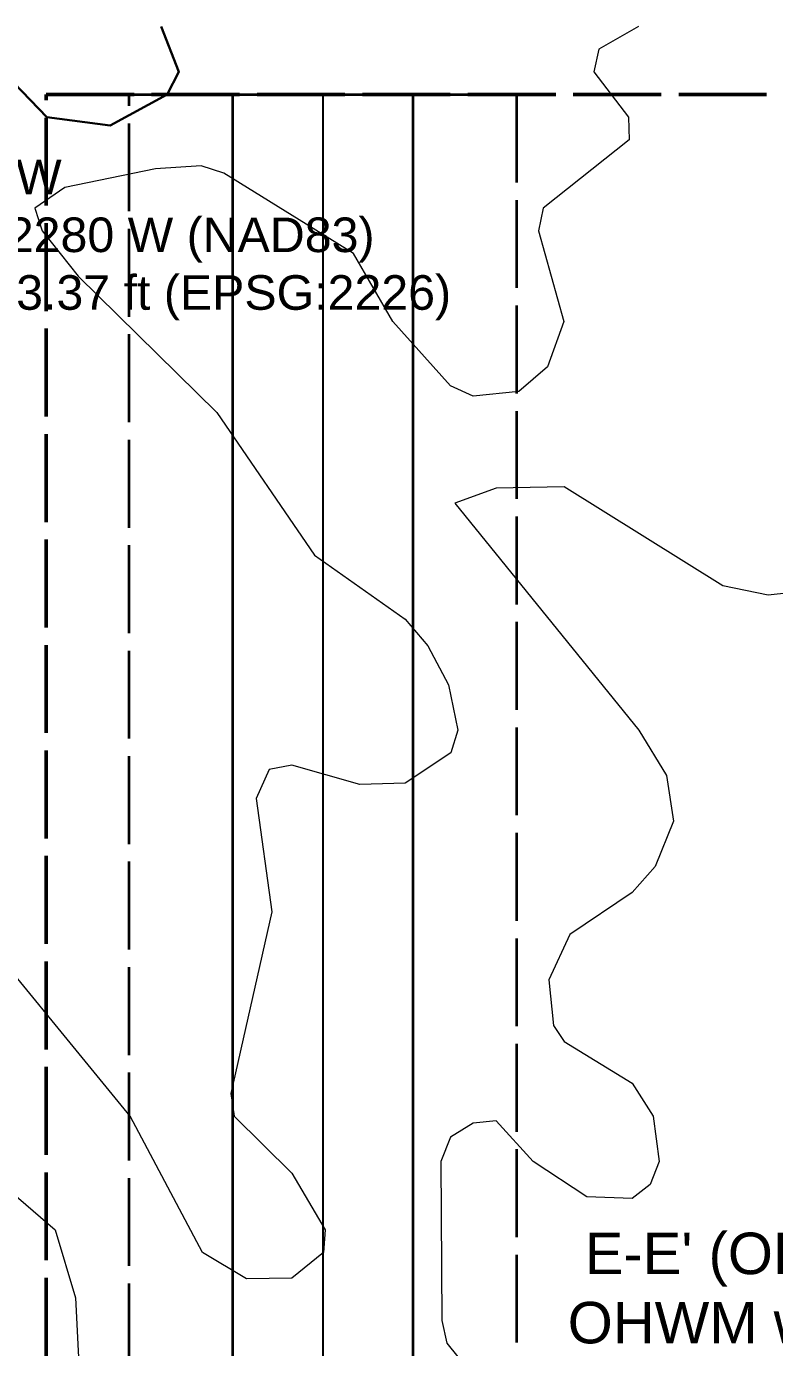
# Model space of a CAD drawing. Extents: x 6810325 to 6812275, y 1878569 to 1880689.
# Drawn here: x 6810622.2 to 6810730.4, y 1879908.4 to 1880099.3 of the extents above; entities that cross this region are included whole.
import ezdxf

# ---------------------------------------------------------------- set-up
doc = ezdxf.new("R2010")
doc.units = 21
doc.header["$LTSCALE"] = 10
doc.header["$MEASUREMENT"] = 0
doc.linetypes.add('CENTER', pattern=[5.08, 3.175, -0.635, 0.635, -0.635])
doc.linetypes.add('DASHED', pattern=[1.524, 1.27, -0.254])
for name, color, linetype, lineweight in [('ANNO-LABELS', 7, 'CONTINUOUS', 18), ('ANNO-POINT-LABELS', 7, 'CONTINUOUS', 13), ('PROJ-LIMITS-OF-WORK', 7, 'DASHED', 35), ('PROJ-ROAD-CL', 252, 'CENTER', 25), ('PROJ-ROAD-FILL', 252, 'CONTINUOUS', 35), ('TOPO-CONTOUR-MAJOR', 34, 'CONTINUOUS', 30), ('TOPO-CONTOUR-MINOR', 36, 'CONTINUOUS', 13), ('WETL-SURVEY-AREA', 1, 'DASHED', 50)]:
    doc.layers.add(name, color=color, linetype=linetype, lineweight=lineweight)
doc.styles.add('LABEL', font='arial.ttf')

msp = doc.modelspace()

# ---------------------------------------------------------------- linework, layer by layer
at = {"layer": 'PROJ-LIMITS-OF-WORK'}
msp.add_lwpolyline([(6810637.11, 1879874.43), (6810637.11, 1880089.41), (6810693.11, 1880089.41), (6810693.11, 1879874.44)], dxfattribs=at)
at = {"layer": 'PROJ-ROAD-CL'}
msp.add_lwpolyline([(6810665.11, 1880089.41), (6810665.11, 1880088.41), (6810665.11, 1880086.41), (6810665.11, 1880084.41), (6810665.11, 1880082.41), (6810665.11, 1880080.41), (6810665.11, 1880078.41), (6810665.11, 1880076.41), (6810665.11, 1880074.41), (6810665.11, 1880072.41), (6810665.11, 1880070.41), (6810665.11, 1880068.41), (6810665.11, 1880066.41), (6810665.11, 1880064.41), (6810665.11, 1880062.41), (6810665.11, 1880060.41), (6810665.11, 1880058.42), (6810665.11, 1880056.42), (6810665.11, 1880054.42), (6810665.11, 1880052.42), (6810665.11, 1880050.42), (6810665.11, 1880048.42), (6810665.11, 1880046.42), (6810665.11, 1880044.42), (6810665.11, 1880042.42), (6810665.11, 1880040.42), (6810665.11, 1880038.42), (6810665.11, 1880036.42), (6810665.11, 1880034.42), (6810665.11, 1880032.42), (6810665.11, 1880030.42), (6810665.11, 1880028.42), (6810665.11, 1880026.42), (6810665.11, 1880024.42), (6810665.11, 1880022.42), (6810665.11, 1880020.42), (6810665.11, 1880018.42), (6810665.11, 1880016.42), (6810665.11, 1880014.42), (6810665.11, 1880012.42), (6810665.11, 1880010.42), (6810665.11, 1880008.42), (6810665.11, 1880006.42), (6810665.11, 1880004.42), (6810665.11, 1880002.42), (6810665.11, 1880000.42), (6810665.11, 1879998.42), (6810665.11, 1879996.42), (6810665.11, 1879994.42), (6810665.11, 1879992.42), (6810665.11, 1879990.42), (6810665.11, 1879988.43), (6810665.11, 1879986.43), (6810665.11, 1879984.43), (6810665.11, 1879982.43), (6810665.11, 1879980.43), (6810665.11, 1879978.43), (6810665.11, 1879976.43), (6810665.11, 1879974.43), (6810665.11, 1879972.43), (6810665.11, 1879970.43), (6810665.11, 1879968.43), (6810665.11, 1879966.43), (6810665.11, 1879964.43), (6810665.11, 1879962.43), (6810665.11, 1879960.43), (6810665.11, 1879958.43), (6810665.11, 1879956.43), (6810665.11, 1879954.43), (6810665.11, 1879952.43), (6810665.11, 1879950.43), (6810665.11, 1879948.43), (6810665.11, 1879946.43), (6810665.11, 1879944.43), (6810665.11, 1879942.43), (6810665.11, 1879940.43), (6810665.11, 1879938.43), (6810665.11, 1879936.43), (6810665.11, 1879934.43), (6810665.11, 1879932.43), (6810665.11, 1879930.43), (6810665.11, 1879928.43), (6810665.11, 1879926.43), (6810665.11, 1879924.43), (6810665.11, 1879922.43), (6810665.11, 1879920.43), (6810665.11, 1879918.44), (6810665.11, 1879916.44), (6810665.11, 1879914.44), (6810665.11, 1879912.44), (6810665.11, 1879910.44), (6810665.11, 1879908.44), (6810665.11, 1879906.44)], dxfattribs=at)
at = {"layer": 'PROJ-ROAD-FILL'}
msp.add_lwpolyline([(6810652.11, 1879874.44), (6810652.11, 1880089.41), (6810678.11, 1880089.41), (6810678.11, 1879874.44)], dxfattribs=at)
at = {"layer": 'TOPO-CONTOUR-MAJOR', "elevation": 200}
msp.add_lwpolyline([(6810641.75, 1880099.26), (6810644.26, 1880092.7), (6810642.58, 1880089.42), (6810634.37, 1880084.95), (6810625.18, 1880086.14), (6810617.96, 1880093.64)], dxfattribs=at)
at = {"layer": 'TOPO-CONTOUR-MINOR'}
for points, elevation in [([(6810710.74, 1880099.26), (6810705.03, 1880095.98), (6810704.27, 1880092.7), (6810709.31, 1880086.14), (6810709.39, 1880082.86), (6810696.96, 1880073.02), (6810696.29, 1880069.74), (6810699.94, 1880056.61), (6810697.6, 1880050.05), (6810693.42, 1880046.53), (6810686.86, 1880045.85), (6810683.58, 1880047.35), (6810675.22, 1880056.61), (6810669.54, 1880066.46), (6810650.77, 1880078.05), (6810647.49, 1880079.11), (6810640.93, 1880078.67), (6810627.81, 1880075.98), (6810623.48, 1880073.02), (6810624.5, 1880069.74), (6810629.73, 1880063.18), (6810649.76, 1880043.49), (6810663.9, 1880022.86), (6810677.02, 1880013.59), (6810680.3, 1880009.75), (6810683.27, 1880004.12), (6810684.64, 1879997.56), (6810683.63, 1879994.28), (6810677.02, 1879989.89), (6810670.46, 1879989.74), (6810660.61, 1879992.51), (6810657.33, 1879991.88), (6810655.44, 1879987.72), (6810657.72, 1879971.31), (6810651.82, 1879945.07), (6810652.29, 1879941.78), (6810660.61, 1879933.58), (6810665.42, 1879925.38), (6810665.22, 1879922.1), (6810660.61, 1879918.39), (6810654.05, 1879918.29), (6810647.7, 1879922.1), (6810637.22, 1879941.78), (6810611.4, 1879973.31)], 199), ([(6810736.07, 1880017.81), (6810729.51, 1880017.1), (6810722.95, 1880018.41), (6810699.98, 1880032.71), (6810690.14, 1880032.53), (6810684.2, 1880030.37), (6810710.8, 1879997.56), (6810714.77, 1879991), (6810715.79, 1879984.44), (6810713.17, 1879977.87), (6810709.83, 1879974.09), (6810700.79, 1879968.03), (6810697.8, 1879961.47), (6810698.44, 1879954.91), (6810699.98, 1879952.56), (6810709.83, 1879946.54), (6810712.87, 1879941.78), (6810713.72, 1879935.22), (6810712.41, 1879931.94), (6810709.83, 1879929.9), (6810703.27, 1879930.13), (6810695.53, 1879935.22), (6810690.14, 1879941.1), (6810686.86, 1879940.79), (6810683.58, 1879938.76), (6810682.17, 1879935.22), (6810682.33, 1879912.26), (6810683.04, 1879908.98), (6810690.96, 1879899.13)], 198), ([(6810580.7, 1879964.75), (6810626.38, 1879925.38), (6810629.33, 1879915.54), (6810630.51, 1879892.57), (6810633.54, 1879879.45), (6810631.81, 1879869.61), (6810624.91, 1879859.76), (6810624.18, 1879856.48), (6810628.74, 1879843.36), (6810628.75, 1879836.8), (6810625.99, 1879830.24), (6810620.6, 1879823.67)], 199)]:
    msp.add_lwpolyline(points, dxfattribs=dict(at, elevation=elevation))
at = {"layer": 'WETL-SURVEY-AREA'}
msp.add_lwpolyline([(6810625.11, 1878869.41), (6810625.11, 1880089.41), (6810820.11, 1880089.41), (6810820.11, 1880329.41), (6811095.11, 1880329.41), (6811095.11, 1880114.41), (6811975.11, 1880114.41), (6811975.11, 1878869.41)], close=True, dxfattribs=at)

# ---------------------------------------------------------------- texts
at = {"layer": 'ANNO-LABELS', "insert": (6810732.17, 1879916.92), "char_height": 6, "attachment_point": 5, "style": 'LABEL'}
msp.add_mtext("E-E' (OHWM-3)\\POHWM width 4 ft", dxfattribs=at)
at = {"layer": 'ANNO-POINT-LABELS', "insert": (6810613.37, 1880068.4), "char_height": 5, "attachment_point": 5, "style": 'LABEL'}
msp.add_mtext('CP-I-NW\\P38.321470 N  121.132280 W (NAD83)\\PN 1880082.40  E 6810613.37 ft (EPSG:2226)', dxfattribs=at)

doc.saveas('drawing.dxf')
